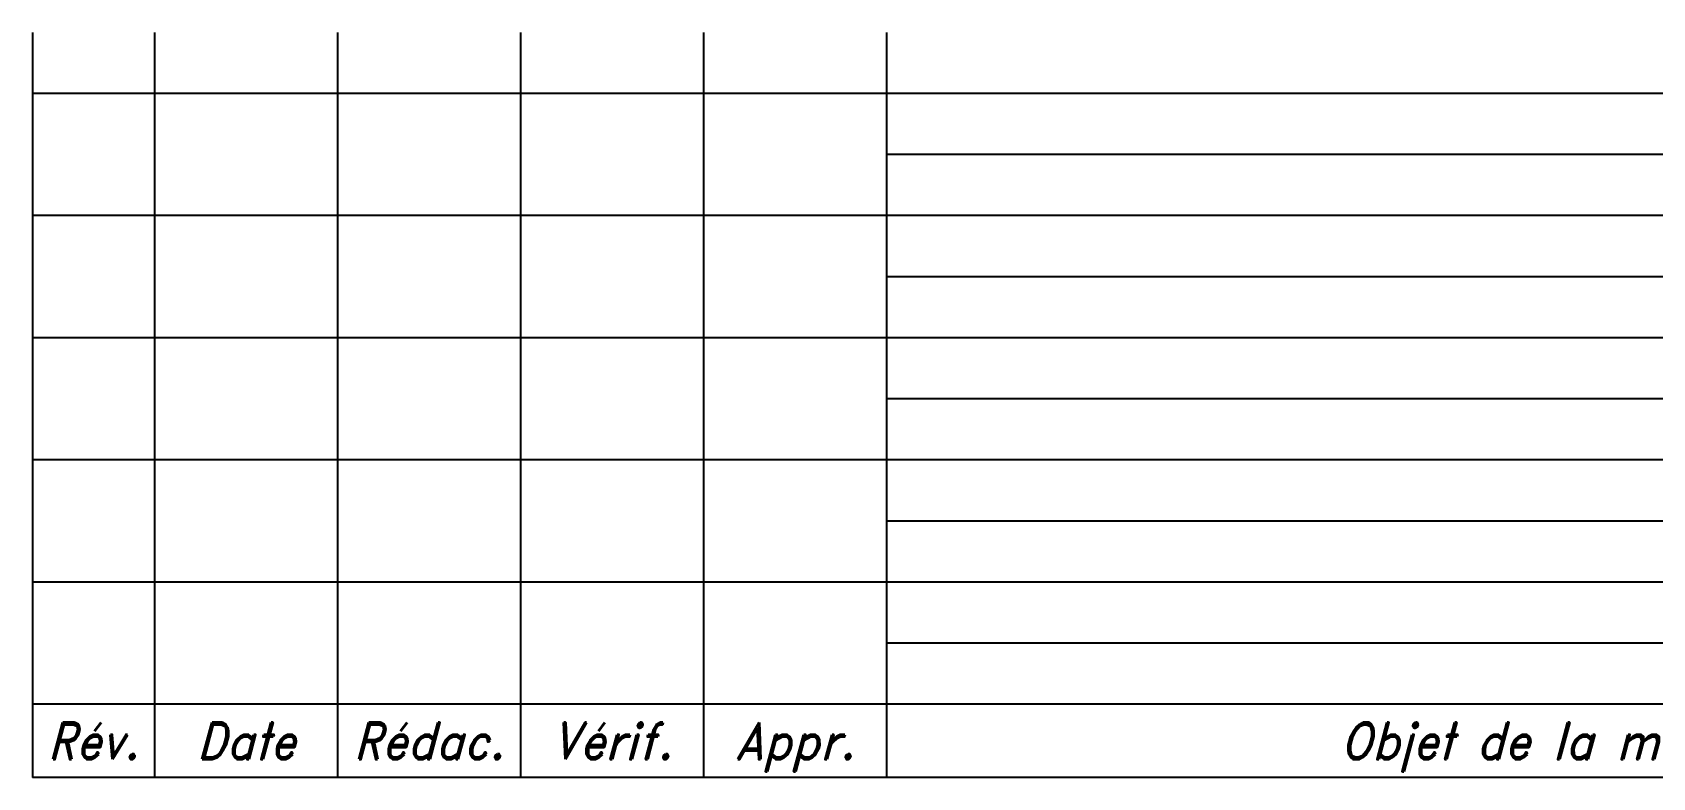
# Model space of a CAD drawing. Extents: x 0 to 210, y 0 to 497.
# Drawn here: x 0 to 132.8, y 302 to 363 of the extents above; entities that cross this region are included whole.
import ezdxf
from ezdxf.enums import TextEntityAlignment as Align

# ---------------------------------------------------------------- set-up
doc = ezdxf.new("R2010")
doc.units = 0
doc.header["$MEASUREMENT"] = 0
doc.layers.get('0').update_dxf_attribs({"linetype": 'CONTINUOUS'})
doc.styles.add('R_DIVERS', font='romand.shx')

msp = doc.modelspace()

# ---------------------------------------------------------------- linework, layer by layer
at = {"linetype": 'CONTINUOUS'}
for p, q in [((0, 363), (0, 302)), ((10, 363), (10, 302)), ((25, 363), (25, 302)), ((40, 363), (40, 302)), ((55, 363), (55, 302)), ((70, 363), (70, 302)), ((200, 358), (0, 358)), ((190, 353), (70, 353)), ((200, 348), (0, 348)), ((190, 343), (70, 343)), ((200, 338), (0, 338)), ((190, 333), (70, 333)), ((200, 328), (0, 328)), ((190, 323), (70, 323)), ((200, 318), (0, 318)), ((190, 313), (70, 313)), ((200, 308), (0, 308)), ((200, 302), (0, 302))]:
    msp.add_line(p, q, dxfattribs=at)

# ---------------------------------------------------------------- texts
at = {"style": 'R_DIVERS', "oblique": 15, "width": 0.9}
for s, p in [('Rév.', (5, 303.5)), ('Date', (17.5, 303.5)), ('Rédac.', (32.5, 303.5)), ('Vérif.', (47.5, 303.5)), ('Appr.', (62.5, 303.5)), ('Objet de la modification', (130, 303.5))]:
    msp.add_text(s, height=3, dxfattribs=at).set_placement(p, align=Align.CENTER)

doc.saveas('drawing.dxf')
